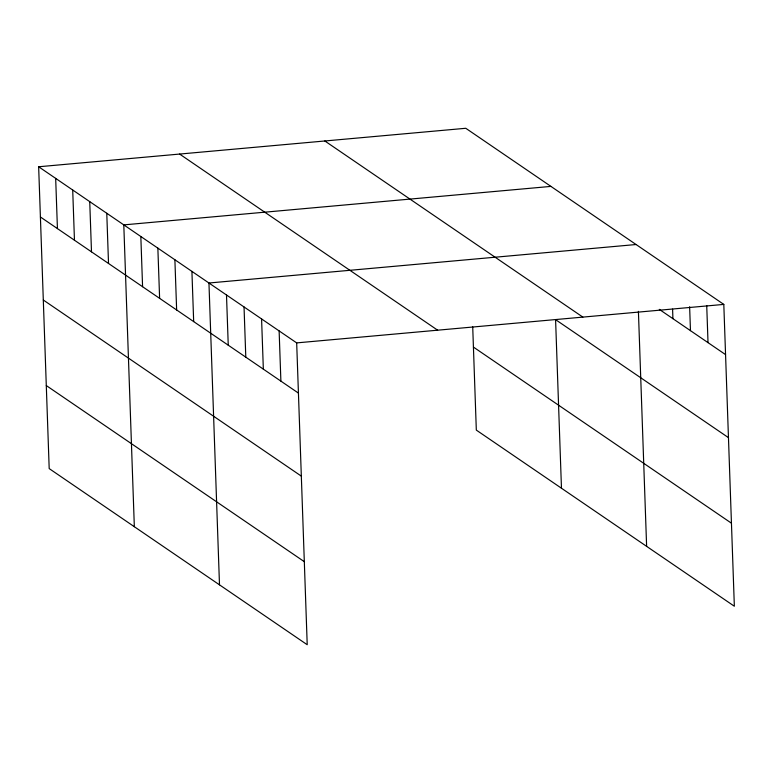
<?xml version="1.0" encoding="UTF-8"?>
<svg xmlns="http://www.w3.org/2000/svg" width="773" height="773" viewBox="0 0 773 773"><rect width="100%" height="100%" fill="white"/><g stroke="black" fill="none" stroke-linecap="round" stroke-linejoin="round"><path stroke-width="1.16" d="M38.65 166.765L296.677 342.893L307.219 644.721L49.192 468.593L38.65 166.765L465.781 128.279L723.808 304.407L734.35 606.235L476.323 430.107L472.718 326.873M550.927 186.399L123.796 224.885L134.338 526.713M636.082 244.519L208.952 283.005L219.493 584.842M296.677 342.893L723.808 304.407M659.282 309.364L725.567 354.614M324.824 140.976L582.852 317.104M728.466 437.644L555.584 319.645L561.469 488.227M473.424 347.077L731.451 523.195M179.607 154.069L437.634 330.187M40.399 216.971L298.436 393.099M43.307 300.011L301.335 476.129M46.293 385.563L304.32 561.681M706.725 305.577L708.02 342.632M689.632 306.755L690.473 330.66M672.587 309.123L672.925 318.679M638.411 311.335L646.624 546.356M279.13 330.912L280.889 381.118M261.583 318.94L263.342 369.146M244.036 306.958L245.795 357.165M226.499 294.986L228.248 345.193M191.917 271.381L193.675 321.587M174.891 259.757L176.64 309.963M157.856 248.133L159.615 298.339M140.831 236.509L142.58 286.715M106.771 213.261L108.52 263.467M89.736 201.637L91.494 251.843M72.71 190.013L74.459 240.219M55.675 178.389L57.434 228.595"/></g></svg>
